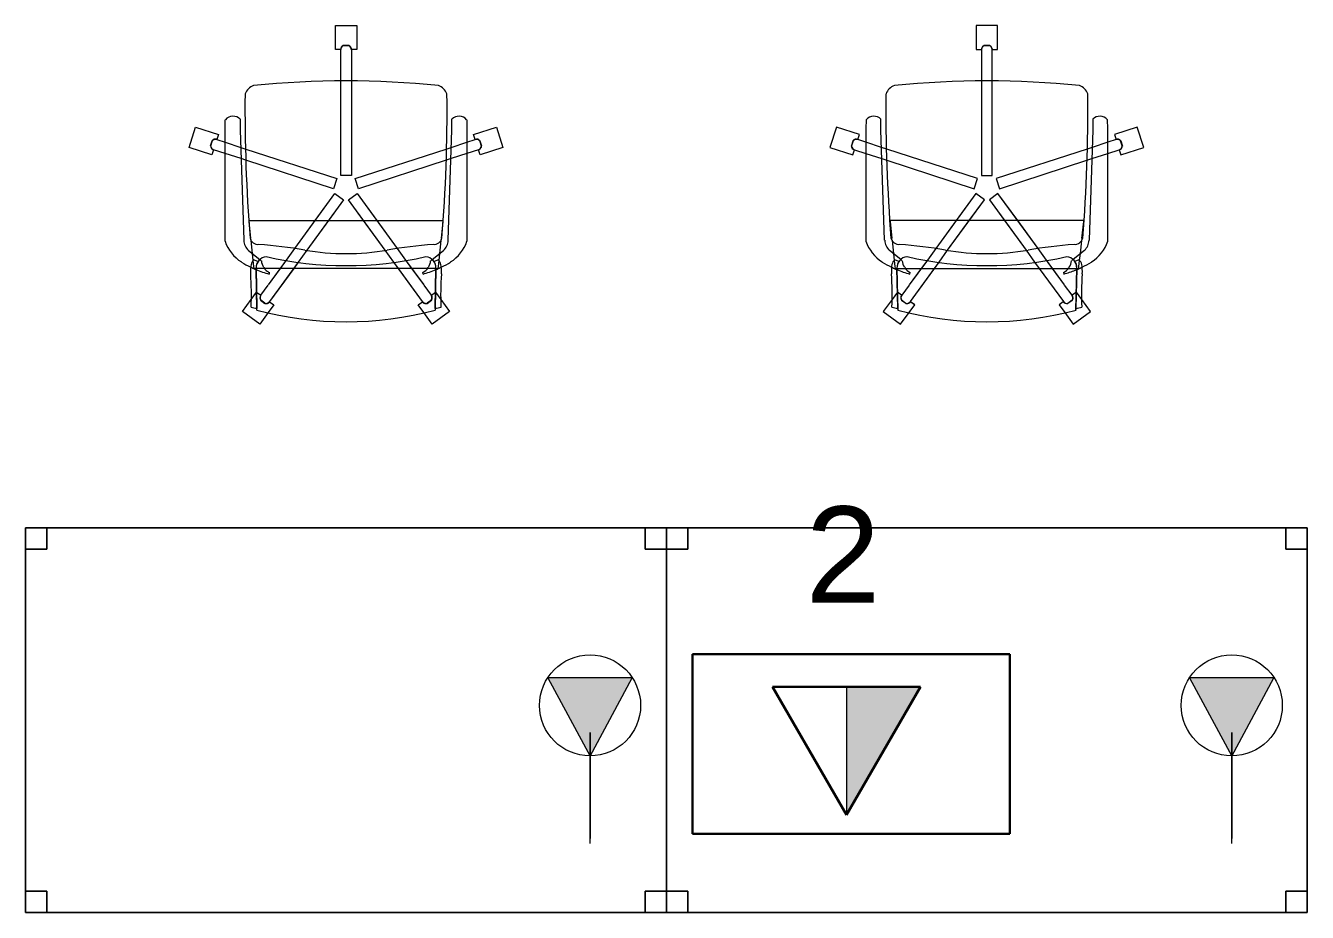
# Model space of a CAD drawing. Header units: inches. Extents: x 385 to 2249, y -1781 to -36.
# Drawn here: x 1977.8 to 2097.8, y -1658.7 to -1575.7 of the extents above; entities that cross this region are included whole.
import ezdxf

# ---------------------------------------------------------------- set-up
doc = ezdxf.new("R2010")
doc.units = ezdxf.units.IN
doc.header["$MEASUREMENT"] = 0
doc.layers.add('A-ANNO-NOTE', color=131, linetype='Continuous', lineweight=30)
doc.layers.add('I-FURN', color=30, linetype='Continuous', lineweight=9)
doc.styles.add('Swis721 Lt BT', font='swissl.ttf', dxfattribs={"height": 9})

# ---------------------------------------------------------------- blocks, each defined once
blk = doc.blocks.new('F-Haworth_Chair_X99-Seminar - X99 Advanced Seminar Chair-V57-Level 5 POWER _ SIGNAL')
at = {"layer": 'I-FURN'}
for p, q in [((-1, 15.13), (1, 15.13)), ((-1, 12.88), (-1, 15.13)), ((-1, 15.13), (1, 15.13)), ((-1, 12.88), (-1, 15.13)), ((1, 15.13), (1, 12.88)), ((1, 15.13), (1, 12.88)), ((0.26, 13.26), (-0.26, 13.26)), ((0.26, 13.26), (-0.26, 13.26)), ((-0.25, 13.25), (0.25, 13.25)), ((-0.25, 13.25), (0.25, 13.25)), ((-0.52, 12.88), (-1, 12.88)), ((-0.52, 12.88), (-1, 12.88)), ((-0.5, 9.91), (-0.5, 12.88)), ((-0.5, 9.91), (-0.5, 12.88)), ((0.5, 12.88), (0.5, 9.91)), ((0.5, 12.88), (0.5, 9.91)), ((1, 12.88), (0.52, 12.88)), ((1, 12.88), (0.52, 12.88)), ((-0.5, 1.08), (-0.5, 9.91)), ((-0.5, 1.08), (-0.5, 9.91)), ((0.5, 9.91), (0.5, 1.08)), ((0.5, 9.91), (0.5, 1.08)), ((-11.32, 5.48), (-11.3, 6.32)), ((-9.92, 6.36), (-9.92, 5.36)), ((9.92, 5.36), (9.92, 6.36)), ((11.3, 6.32), (11.32, 5.48)), ((-14.69, 3.72), (-14.08, 5.62)), ((-14.69, 3.72), (-14.08, 5.62)), ((-14.08, 5.62), (-11.94, 4.93)), ((-14.08, 5.62), (-11.94, 4.93)), ((-11.94, 4.93), (-12.09, 4.47)), ((-11.94, 4.93), (-12.09, 4.47)), ((-11.32, -5.06), (-11.32, 5.48)), ((-9.92, 5.36), (-9.57, -4.97)), ((9.57, -4.97), (9.92, 5.36)), ((11.32, 5.48), (11.32, -5.06)), ((11.94, 4.93), (14.08, 5.62)), ((11.94, 4.93), (14.08, 5.62)), ((12.09, 4.47), (11.94, 4.93)), ((12.09, 4.47), (11.94, 4.93)), ((14.08, 5.62), (14.69, 3.72)), ((14.08, 5.62), (14.69, 3.72)), ((-12.55, 3.03), (-14.69, 3.72)), ((-12.55, 3.03), (-14.69, 3.72)), ((-12.53, 4.34), (-12.69, 3.85)), ((-12.53, 4.34), (-12.69, 3.85)), ((-12.68, 3.86), (-12.52, 4.33)), ((-12.68, 3.86), (-12.52, 4.33)), ((-12.09, 4.45), (-11.32, 4.21)), ((-12.09, 4.45), (-11.32, 4.21)), ((-11.32, 4.21), (-9.86, 3.73)), ((-11.32, 4.21), (-9.86, 3.73)), ((-9.86, 3.73), (-9.38, 3.57)), ((-9.86, 3.73), (-9.38, 3.57)), ((9.38, 3.57), (9.86, 3.73)), ((9.38, 3.57), (9.86, 3.73)), ((9.86, 3.73), (11.32, 4.21)), ((9.86, 3.73), (11.32, 4.21)), ((11.32, 4.21), (12.09, 4.45)), ((11.32, 4.21), (12.09, 4.45)), ((12.52, 4.33), (12.68, 3.86)), ((12.52, 4.33), (12.68, 3.86)), ((12.69, 3.85), (12.53, 4.34)), ((12.69, 3.85), (12.53, 4.34)), ((14.69, 3.72), (12.55, 3.03)), ((14.69, 3.72), (12.55, 3.03)), ((-12.4, 3.49), (-12.55, 3.03)), ((-12.4, 3.49), (-12.55, 3.03)), ((-11.32, 3.15), (-12.4, 3.5)), ((-11.32, 3.15), (-12.4, 3.5)), ((-9.83, 2.67), (-11.32, 3.15)), ((-9.83, 2.67), (-11.32, 3.15)), ((-9.37, 2.52), (-9.83, 2.67)), ((-9.37, 2.52), (-9.83, 2.67)), ((-9.38, 3.57), (-0.87, 0.81)), ((-9.38, 3.57), (-0.87, 0.81)), ((-1.18, -0.14), (-9.37, 2.52)), ((-1.18, -0.14), (-9.37, 2.52)), ((0.87, 0.81), (9.38, 3.57)), ((0.87, 0.81), (9.38, 3.57)), ((9.37, 2.52), (1.18, -0.14)), ((9.37, 2.52), (1.18, -0.14)), ((9.83, 2.67), (9.37, 2.52)), ((9.83, 2.67), (9.37, 2.52)), ((11.32, 3.15), (9.83, 2.67)), ((11.32, 3.15), (9.83, 2.67)), ((12.4, 3.5), (11.32, 3.15)), ((12.4, 3.5), (11.32, 3.15)), ((12.55, 3.03), (12.4, 3.49)), ((12.55, 3.03), (12.4, 3.49)), ((-0.87, 0.81), (-1.18, -0.14)), ((-0.87, 0.81), (-1.18, -0.14)), ((0.5, 1.08), (-0.5, 1.08)), ((0.5, 1.08), (-0.5, 1.08)), ((1.18, -0.14), (0.87, 0.81)), ((1.18, -0.14), (0.87, 0.81)), ((-4.79, -5.75), (-1.04, -0.58)), ((-0.23, -1.17), (-3.68, -5.91)), ((-2.89, -3.12), (-1.04, -0.58)), ((-0.23, -1.17), (-1.65, -3.12)), ((-1.04, -0.58), (-0.23, -1.17)), ((-1.04, -0.58), (-0.23, -1.17)), ((0.23, -1.17), (1.04, -0.58)), ((0.23, -1.17), (1.04, -0.58)), ((1.65, -3.12), (0.23, -1.17)), ((3.68, -5.91), (0.23, -1.17)), ((1.04, -0.58), (2.89, -3.12)), ((1.04, -0.58), (4.79, -5.75)), ((-9.07, -3.12), (-2.89, -3.12)), ((-9.07, -3.2), (-9.07, -3.12)), ((-8.9, -4.8), (-9.07, -3.2)), ((-4.79, -5.75), (-2.89, -3.12)), ((-1.65, -3.12), (-3.68, -5.91)), ((-2.89, -3.12), (-1.65, -3.12)), ((-1.65, -3.12), (1.65, -3.12)), ((1.65, -3.12), (2.89, -3.12)), ((3.68, -5.91), (1.65, -3.12)), ((2.89, -3.12), (9.07, -3.12)), ((2.89, -3.12), (4.79, -5.75)), ((9.07, -3.2), (8.9, -4.8)), ((9.07, -3.12), (9.07, -3.2)), ((-9.13, -5.92), (-8.07, -6.77)), ((-8.88, -4.99), (-8.89, -4.91)), ((-8.75, -6.22), (-8.88, -4.99)), ((-5.57, -6.82), (-4.79, -5.75)), ((-5.57, -6.82), (-4.79, -5.75)), ((-3.68, -5.91), (-4.47, -7.01)), ((-3.68, -5.91), (-4.47, -7.01)), ((4.47, -7.01), (3.68, -5.91)), ((4.47, -7.01), (3.68, -5.91)), ((4.79, -5.75), (5.57, -6.82)), ((4.79, -5.75), (5.57, -6.82)), ((8.07, -6.77), (9.13, -5.92)), ((8.88, -4.99), (8.75, -6.22)), ((8.89, -4.91), (8.88, -4.99)), ((-8.68, -6.87), (-8.75, -6.22)), ((-8.62, -7.42), (-8.68, -6.87)), ((-8.61, -6.81), (-8.23, -6.95)), ((-8.03, -6.81), (-7.95, -6.87)), ((-7.27, -9.15), (-5.57, -6.82)), ((-4.47, -7.01), (-7.16, -10.71)), ((-6.14, -7.6), (-5.57, -6.82)), ((-4.47, -7.01), (-4.9, -7.6)), ((4.9, -7.6), (4.47, -7.01)), ((7.16, -10.71), (4.47, -7.01)), ((5.57, -6.82), (6.14, -7.6)), ((5.57, -6.82), (7.27, -9.15)), ((7.95, -6.87), (8.03, -6.81)), ((8.23, -6.95), (8.61, -6.81)), ((8.68, -6.87), (8.62, -7.42)), ((8.75, -6.22), (8.68, -6.87)), ((-8.6, -7.6), (-8.62, -7.43)), ((-8.49, -7.6), (-8.56, -7.6)), ((-8.42, -7.57), (-8.34, -11.37)), ((-8.34, -11.52), (-8.42, -7.57)), ((-7.65, -7.6), (-8.4, -7.6)), ((-6.14, -7.6), (-7.65, -7.6)), ((-7.27, -9.15), (-6.14, -7.6)), ((-7.18, -7.99), (-7.21, -8.13)), ((-4.9, -7.6), (-7.16, -10.71)), ((-4.9, -7.6), (-6.14, -7.6)), ((4.9, -7.6), (-4.9, -7.6)), ((6.14, -7.6), (4.9, -7.6)), ((7.16, -10.71), (4.9, -7.6)), ((7.65, -7.6), (6.14, -7.6)), ((6.14, -7.6), (7.27, -9.15)), ((7.21, -8.13), (7.18, -7.99)), ((8.09, -7.6), (7.65, -7.6)), ((8.4, -7.6), (8.13, -7.6)), ((8.34, -11.37), (8.42, -7.57)), ((8.42, -7.57), (8.34, -11.52)), ((8.56, -7.6), (8.49, -7.6)), ((8.62, -7.43), (8.6, -7.6)), ((-7.97, -10.12), (-7.28, -9.17)), ((-7.97, -10.12), (-7.28, -9.17)), ((7.28, -9.17), (7.97, -10.12)), ((7.28, -9.17), (7.97, -10.12)), ((-9.7, -11.65), (-8.88, -10.52)), ((-9.7, -11.65), (-8.88, -10.52)), ((-8.88, -10.52), (-8.38, -9.83)), ((-8.88, -10.52), (-8.38, -9.83)), ((-8.38, -9.83), (-7.99, -10.11)), ((-8.38, -9.83), (-7.99, -10.11)), ((-8, -10.58), (-7.59, -10.88)), ((-8, -10.58), (-7.59, -10.88)), ((-7.59, -10.87), (-7.99, -10.57)), ((-7.59, -10.87), (-7.99, -10.57)), ((-7.15, -10.72), (-6.76, -11)), ((-7.15, -10.72), (-6.76, -11)), ((6.76, -11), (7.15, -10.72)), ((6.76, -11), (7.15, -10.72)), ((7.99, -10.57), (7.59, -10.87)), ((7.99, -10.57), (7.59, -10.87)), ((7.59, -10.88), (8, -10.58)), ((7.59, -10.88), (8, -10.58)), ((7.99, -10.11), (8.38, -9.83)), ((7.99, -10.11), (8.38, -9.83)), ((8.38, -9.83), (8.88, -10.52)), ((8.38, -9.83), (8.88, -10.52)), ((8.88, -10.52), (9.7, -11.65)), ((8.88, -10.52), (9.7, -11.65)), ((-8.08, -12.82), (-9.7, -11.65)), ((-8.08, -12.82), (-9.7, -11.65)), ((-7.29, -11.74), (-8.08, -12.82)), ((-7.29, -11.74), (-8.08, -12.82)), ((-6.76, -11), (-7.29, -11.74)), ((-6.76, -11), (-7.29, -11.74)), ((7.29, -11.74), (6.76, -11)), ((7.29, -11.74), (6.76, -11)), ((8.08, -12.82), (7.29, -11.74)), ((8.08, -12.82), (7.29, -11.74)), ((9.7, -11.65), (8.08, -12.82)), ((9.7, -11.65), (8.08, -12.82))]:
    blk.add_line(p, q, dxfattribs=at)
for centre, radius, start, end in [((-0.11, 12.88), 0.407, 111.1651, 180.8349), ((-0.11, 12.88), 0.407, 111.1651, 180.8349), ((-0.09, 12.88), 0.406, 112.6199, 180), ((-0.09, 12.88), 0.406, 126.0959, 166.524), ((-0.09, 12.88), 0.406, 112.6199, 126.0959), ((0.09, 12.88), 0.406, 53.9041, 67.3801), ((0.09, 12.88), 0.406, 0, 67.3801), ((0.11, 12.88), 0.407, 359.1651, 68.8349), ((0.11, 12.88), 0.407, 359.1651, 68.8349), ((0.09, 12.88), 0.406, 0, 53.9041), ((-0.09, 12.88), 0.406, 166.524, 180), ((0, -75.01), 84.96, 84.1475, 95.8525), ((-8.21, 8.28), 1.31, 110.0433, 159.9567), ((144.06, 7.32), 153.52, 179.4749, 184.5213), ((8.21, 8.28), 1.31, 20.0433, 69.9567), ((-144.06, 7.32), 153.52, 355.4787, 0.5251), ((-10.58, 5.68), 0.956, 45.8901, 138.1099), ((10.58, 5.68), 0.956, 41.8901, 134.1099), ((-12.28, 3.88), 0.407, 183.1651, 211.033), ((-12.28, 3.88), 0.407, 183.1651, 252.8349), ((-12.27, 3.89), 0.406, 184.6199, 198.0959), ((-12.27, 3.89), 0.406, 184.6199, 252), ((-12.27, 3.89), 0.406, 198.0959, 238.524), ((-12.28, 3.88), 0.407, 211.033, 224.967), ((-12.22, 4.09), 0.407, 85.0991, 140.8349), ((-12.22, 4.09), 0.407, 71.1651, 140.8349), ((-12.22, 4.07), 0.406, 85.476, 139.3801), ((-12.22, 4.07), 0.406, 72, 139.3801), ((-12.22, 4.09), 0.407, 71.1651, 85.0991), ((-12.22, 4.07), 0.406, 72, 85.476), ((12.22, 4.09), 0.407, 39.1651, 108.8349), ((12.22, 4.09), 0.407, 39.1651, 108.8349), ((12.22, 4.07), 0.406, 94.524, 108), ((12.22, 4.07), 0.406, 40.6199, 108), ((12.22, 4.07), 0.406, 81.0479, 94.524), ((12.22, 4.07), 0.406, 40.6199, 81.0479), ((12.27, 3.89), 0.406, 288, 355.3801), ((12.28, 3.88), 0.407, 287.1651, 356.8349), ((12.27, 3.89), 0.406, 288, 341.9041), ((12.28, 3.88), 0.407, 315.033, 328.967), ((12.28, 3.88), 0.407, 328.967, 342.9009), ((12.27, 3.89), 0.406, 341.9041, 355.3801), ((12.28, 3.88), 0.407, 342.9009, 356.8349), ((-12.28, 3.88), 0.407, 224.967, 252.8349), ((-12.27, 3.89), 0.406, 238.524, 252), ((12.28, 3.88), 0.407, 287.1651, 315.033), ((-8.24, -4.59), 0.763, 194.2338, 275.7662), ((8.24, -4.59), 0.763, 264.2338, 345.7662), ((-7.87, -3.92), 3.63, 198.1789, 238.0478), ((-8.18, -4.9), 1.39, 182.8013, 227.1078), ((-11.32, -48.08), 42.84, 79.9767, 85.7699), ((0, 15.97), 22.19, 259.9767, 280.0233), ((11.32, -48.08), 42.84, 94.2301, 100.0233), ((8.18, -4.9), 1.39, 312.8922, 357.1987), ((7.87, -3.92), 3.63, 301.9522, 341.8211), ((-4.71, 1.15), 9.61, 238.0478, 243.9964), ((-8.28, -7.33), 0.613, 122.5427, 170.0936), ((-7.37, -7.55), 1.05, 95.9554, 181.1786), ((-7.37, -7.55), 1.05, 145.2002, 181.1786), ((-6.55, -6.76), 1.38, 185.0878, 212.4248), ((0, 26.49), 33.83, 257.2285, 282.7715), ((7.37, -7.55), 1.05, 358.8214, 84.0446), ((6.55, -6.76), 1.38, 327.5752, 354.9122), ((7.37, -7.55), 1.05, 358.8214, 34.7998), ((8.28, -7.33), 0.613, 9.9064, 57.4573), ((4.71, 1.15), 9.61, 296.0036, 301.9522), ((-5.2, -7.86), 3.74, 170.0936, 184.0143), ((-36.06, -10.03), 27.2, 357.4882, 4.0143), ((-4.71, 1.15), 9.61, 243.9964, 246.4906), ((-4.71, 1.15), 9.61, 246.6393, 247.073), ((-4.71, 1.15), 9.61, 247.2631, 254.9334), ((-6.55, -6.76), 1.38, 214.0187, 228.4842), ((-6.55, -6.76), 1.38, 228.4842, 242.9497), ((6.55, -6.76), 1.38, 297.0503, 325.9813), ((4.71, 1.15), 9.61, 285.0666, 292.7369), ((4.71, 1.15), 9.61, 292.927, 293.3607), ((4.71, 1.15), 9.61, 293.5094, 296.0036), ((36.06, -10.03), 27.2, 175.9857, 182.5118), ((5.2, -7.86), 3.74, 355.9857, 9.9064), ((-7.66, -10.36), 0.407, 143.1651, 212.8349), ((-7.66, -10.36), 0.407, 143.1651, 212.8349), ((-7.64, -10.36), 0.406, 144, 211.3801), ((-7.64, -10.36), 0.406, 144, 184.4281), ((-7.64, -10.36), 0.406, 184.4281, 211.3801), ((-7.49, -10.47), 0.406, 256.6199, 324), ((-7.48, -10.49), 0.407, 255.1651, 324.8349), ((-7.49, -10.47), 0.406, 297.0479, 324), ((-7.48, -10.49), 0.407, 296.967, 324.8349), ((7.48, -10.49), 0.407, 215.1651, 284.8349), ((7.48, -10.49), 0.407, 215.1651, 243.033), ((7.49, -10.47), 0.406, 216, 242.9521), ((7.49, -10.47), 0.406, 216, 242.9521), ((7.64, -10.36), 0.406, 328.6199, 36), ((7.64, -10.36), 0.406, 22.524, 36), ((7.66, -10.36), 0.407, 327.1651, 36.8349), ((7.66, -10.36), 0.407, 355.033, 36.8349), ((7.64, -10.36), 0.406, 328.6199, 355.5719), ((7.66, -10.36), 0.407, 327.1651, 341.0991), ((7.64, -10.36), 0.406, 9.0479, 22.524), ((7.64, -10.36), 0.406, 355.5719, 9.0479), ((7.66, -10.36), 0.407, 341.0991, 355.033), ((0, 20.73), 33.17, 254.4478, 255.4234), ((0, 20.29), 32.89, 255.304, 284.6925), ((-7.48, -10.49), 0.407, 255.1651, 296.967), ((-7.49, -10.47), 0.406, 256.6199, 283.5719), ((-7.49, -10.47), 0.406, 283.5719, 297.0479), ((7.48, -10.49), 0.407, 243.033, 256.967), ((7.49, -10.47), 0.406, 242.9521, 256.4281), ((7.49, -10.47), 0.406, 242.9521, 256.4281), ((7.48, -10.49), 0.407, 256.967, 284.8349), ((7.49, -10.47), 0.406, 256.4281, 283.3801), ((7.49, -10.47), 0.406, 256.4281, 269.9041), ((7.49, -10.47), 0.406, 269.9041, 283.3801), ((0, 20.73), 33.17, 284.5766, 285.5522)]:
    blk.add_arc(centre, radius, start, end, dxfattribs=at)
blk = doc.blocks.new('F-Haworth_Chair_X99-Seminar - X99 Advanced Seminar Chair-V59-Level 5 POWER _ SIGNAL')
at = {"layer": 'I-FURN'}
for p, q in [((-8.08, 12.82), (-9.7, 11.65)), ((-8.08, 12.82), (-9.7, 11.65)), ((-7.29, 11.74), (-8.08, 12.82)), ((-7.29, 11.74), (-8.08, 12.82)), ((8.08, 12.82), (7.29, 11.74)), ((8.08, 12.82), (7.29, 11.74)), ((9.7, 11.65), (8.08, 12.82)), ((9.7, 11.65), (8.08, 12.82)), ((-9.7, 11.65), (-8.88, 10.52)), ((-9.7, 11.65), (-8.88, 10.52)), ((-8.34, 11.52), (-8.42, 7.57)), ((-8.42, 7.57), (-8.34, 11.37)), ((-8, 10.58), (-7.59, 10.88)), ((-8, 10.58), (-7.59, 10.88)), ((-7.59, 10.87), (-7.99, 10.57)), ((-7.59, 10.87), (-7.99, 10.57)), ((-6.76, 11), (-7.29, 11.74)), ((-6.76, 11), (-7.29, 11.74)), ((-7.15, 10.72), (-6.76, 11)), ((-7.15, 10.72), (-6.76, 11)), ((7.29, 11.74), (6.76, 11)), ((7.29, 11.74), (6.76, 11)), ((6.76, 11), (6.77, 11)), ((6.76, 11), (7.15, 10.72)), ((6.77, 11), (7.15, 10.72)), ((7.59, 10.88), (8, 10.58)), ((7.59, 10.88), (8, 10.58)), ((7.99, 10.57), (7.59, 10.87)), ((7.99, 10.57), (7.59, 10.87)), ((8.42, 7.57), (8.34, 11.52)), ((8.34, 11.37), (8.42, 7.57)), ((8.88, 10.52), (9.7, 11.65)), ((8.88, 10.52), (9.7, 11.65)), ((-8.88, 10.52), (-8.38, 9.83)), ((-8.88, 10.52), (-8.38, 9.83)), ((-8.38, 9.83), (-7.99, 10.11)), ((-8.38, 9.83), (-7.99, 10.11)), ((-7.97, 10.12), (-7.28, 9.17)), ((-7.97, 10.12), (-7.28, 9.17)), ((-4.9, 7.6), (-7.16, 10.71)), ((-4.47, 7.01), (-7.16, 10.71)), ((7.16, 10.71), (4.47, 7.01)), ((7.16, 10.71), (4.9, 7.6)), ((7.28, 9.17), (7.97, 10.12)), ((7.28, 9.17), (7.97, 10.12)), ((7.99, 10.11), (8.38, 9.83)), ((7.99, 10.11), (8.38, 9.83)), ((8.38, 9.83), (8.88, 10.52)), ((8.38, 9.83), (8.88, 10.52)), ((-7.27, 9.15), (-6.14, 7.6)), ((-7.27, 9.15), (-5.57, 6.82)), ((5.57, 6.82), (7.27, 9.15)), ((6.14, 7.6), (7.27, 9.15)), ((-8.62, 7.42), (-8.68, 6.87)), ((-8.6, 7.6), (-8.62, 7.43)), ((-8.49, 7.6), (-8.56, 7.6)), ((-7.65, 7.6), (-8.4, 7.6)), ((-6.14, 7.6), (-7.65, 7.6)), ((-7.18, 7.99), (-7.21, 8.13)), ((-4.9, 7.6), (-6.14, 7.6)), ((-6.14, 7.6), (-5.57, 6.82)), ((4.9, 7.6), (-4.9, 7.6)), ((-4.47, 7.01), (-4.9, 7.6)), ((4.9, 7.6), (4.47, 7.01)), ((6.14, 7.6), (4.9, 7.6)), ((5.57, 6.82), (6.14, 7.6)), ((7.65, 7.6), (6.14, 7.6)), ((7.21, 8.13), (7.18, 7.99)), ((8.4, 7.6), (7.65, 7.6)), ((8.56, 7.6), (8.49, 7.6)), ((8.62, 7.43), (8.6, 7.6)), ((8.68, 6.87), (8.62, 7.42)), ((-9.13, 5.92), (-8.07, 6.77)), ((-8.75, 6.22), (-8.88, 4.99)), ((-8.68, 6.87), (-8.75, 6.22)), ((-8.61, 6.81), (-8.23, 6.95)), ((-8.03, 6.81), (-7.95, 6.87)), ((-5.57, 6.82), (-4.79, 5.75)), ((-5.57, 6.82), (-4.79, 5.75)), ((-3.68, 5.91), (-4.47, 7.01)), ((-3.68, 5.91), (-4.47, 7.01)), ((4.47, 7.01), (3.68, 5.91)), ((4.47, 7.01), (3.68, 5.91)), ((4.79, 5.75), (5.57, 6.82)), ((4.79, 5.75), (5.57, 6.82)), ((7.95, 6.87), (8.03, 6.81)), ((8.07, 6.77), (9.13, 5.92)), ((8.23, 6.95), (8.61, 6.81)), ((8.75, 6.22), (8.68, 6.87)), ((8.88, 4.99), (8.75, 6.22)), ((-11.32, 5.06), (-11.32, -5.48)), ((-9.92, -5.36), (-9.57, 4.97)), ((-8.9, 4.8), (-9.07, 3.2)), ((-8.88, 4.99), (-8.89, 4.91)), ((-4.79, 5.75), (-2.89, 3.12)), ((-4.79, 5.75), (-1.04, 0.58)), ((-1.65, 3.12), (-3.68, 5.91)), ((-0.23, 1.17), (-3.68, 5.91)), ((3.68, 5.91), (0.23, 1.17)), ((1.04, 0.58), (4.79, 5.75)), ((3.68, 5.91), (1.65, 3.12)), ((2.89, 3.12), (4.79, 5.75)), ((8.89, 4.91), (8.88, 4.99)), ((9.07, 3.2), (8.9, 4.8)), ((9.57, 4.97), (9.92, -5.36)), ((11.32, -5.48), (11.32, 5.06)), ((-9.07, 3.2), (-9.07, 3.12)), ((-9.07, 3.12), (-2.89, 3.12)), ((-2.89, 3.12), (-1.65, 3.12)), ((-2.89, 3.12), (-1.04, 0.58)), ((-1.65, 3.12), (1.65, 3.12)), ((-0.23, 1.17), (-1.65, 3.12)), ((1.65, 3.12), (0.23, 1.17)), ((1.04, 0.58), (2.89, 3.12)), ((1.65, 3.12), (2.89, 3.12)), ((2.89, 3.12), (9.07, 3.12)), ((9.07, 3.12), (9.07, 3.2)), ((-1.18, 0.14), (-9.37, -2.52)), ((-1.18, 0.14), (-9.37, -2.52)), ((-0.87, -0.81), (-1.18, 0.14)), ((-0.87, -0.81), (-1.18, 0.14)), ((-1.04, 0.58), (-0.23, 1.17)), ((-1.04, 0.58), (-0.23, 1.17)), ((0.23, 1.17), (1.04, 0.58)), ((0.23, 1.17), (1.04, 0.58)), ((1.18, 0.14), (0.87, -0.81)), ((1.18, 0.14), (0.87, -0.81)), ((9.37, -2.52), (1.18, 0.14)), ((9.37, -2.52), (1.18, 0.14)), ((-9.38, -3.57), (-0.87, -0.81)), ((-9.38, -3.57), (-0.87, -0.81)), ((-0.5, -1.08), (-0.5, -9.91)), ((0.5, -1.08), (-0.5, -1.08)), ((-0.5, -1.08), (-0.5, -9.91)), ((0.5, -1.08), (-0.5, -1.08)), ((0.5, -9.91), (0.5, -1.08)), ((0.5, -9.91), (0.5, -1.08)), ((0.87, -0.81), (9.38, -3.57)), ((0.87, -0.81), (9.38, -3.57)), ((-12.55, -3.03), (-14.69, -3.72)), ((-12.55, -3.03), (-14.69, -3.72)), ((-12.4, -3.49), (-12.55, -3.03)), ((-12.4, -3.49), (-12.55, -3.03)), ((-11.32, -3.15), (-12.4, -3.5)), ((-11.32, -3.15), (-12.4, -3.5)), ((-9.83, -2.67), (-11.32, -3.15)), ((-9.83, -2.67), (-11.32, -3.15)), ((-9.86, -3.73), (-9.38, -3.57)), ((-9.86, -3.73), (-9.38, -3.57)), ((-9.37, -2.52), (-9.83, -2.67)), ((-9.37, -2.52), (-9.83, -2.67)), ((9.83, -2.67), (9.37, -2.52)), ((9.83, -2.67), (9.37, -2.52)), ((9.38, -3.57), (9.86, -3.73)), ((9.38, -3.57), (9.86, -3.73)), ((11.32, -3.15), (9.83, -2.67)), ((11.32, -3.15), (9.83, -2.67)), ((12.4, -3.5), (11.32, -3.15)), ((12.4, -3.5), (11.32, -3.15)), ((12.55, -3.03), (12.4, -3.49)), ((12.55, -3.03), (12.4, -3.49)), ((14.69, -3.72), (12.55, -3.03)), ((14.69, -3.72), (12.55, -3.03)), ((-14.69, -3.72), (-14.08, -5.62)), ((-14.69, -3.72), (-14.08, -5.62)), ((-12.53, -4.34), (-12.69, -3.85)), ((-12.53, -4.34), (-12.69, -3.85)), ((-12.68, -3.86), (-12.52, -4.33)), ((-12.68, -3.86), (-12.52, -4.33)), ((-12.09, -4.45), (-11.32, -4.21)), ((-12.09, -4.45), (-11.32, -4.21)), ((-11.94, -4.93), (-12.09, -4.47)), ((-11.94, -4.93), (-12.09, -4.47)), ((-11.32, -4.21), (-9.86, -3.73)), ((-11.32, -4.21), (-9.86, -3.73)), ((9.86, -3.73), (11.32, -4.21)), ((9.86, -3.73), (11.32, -4.21)), ((11.32, -4.21), (12.09, -4.45)), ((11.32, -4.21), (12.09, -4.45)), ((12.09, -4.47), (11.94, -4.93)), ((12.09, -4.47), (11.94, -4.93)), ((12.52, -4.33), (12.68, -3.86)), ((12.52, -4.33), (12.68, -3.86)), ((12.69, -3.85), (12.53, -4.34)), ((12.69, -3.85), (12.53, -4.34)), ((14.08, -5.62), (14.69, -3.72)), ((14.08, -5.62), (14.69, -3.72)), ((-14.08, -5.62), (-11.94, -4.93)), ((-14.08, -5.62), (-11.94, -4.93)), ((-11.32, -5.48), (-11.3, -6.32)), ((-9.92, -6.36), (-9.92, -5.36)), ((9.92, -5.36), (9.92, -6.36)), ((11.3, -6.32), (11.32, -5.48)), ((11.94, -4.93), (14.08, -5.62)), ((11.94, -4.93), (14.08, -5.62)), ((-0.5, -9.91), (-0.5, -12.88)), ((-0.5, -9.91), (-0.5, -12.88)), ((0.5, -12.88), (0.5, -9.91)), ((0.5, -12.88), (0.5, -9.91)), ((-0.52, -12.88), (-1, -12.88)), ((-1, -12.88), (-1, -15.13)), ((-0.52, -12.88), (-1, -12.88)), ((-1, -12.88), (-1, -15.13)), ((1, -12.88), (0.52, -12.88)), ((1, -12.88), (0.52, -12.88)), ((1, -15.13), (1, -12.88)), ((1, -15.13), (1, -12.88)), ((0.26, -13.26), (-0.26, -13.26)), ((0.26, -13.26), (-0.26, -13.26)), ((-0.25, -13.25), (0.25, -13.25)), ((-0.25, -13.25), (0.25, -13.25)), ((-1, -15.13), (1, -15.13)), ((-1, -15.13), (1, -15.13))]:
    blk.add_line(p, q, dxfattribs=at)
for centre, radius, start, end in [((0, -20.29), 32.89, 75.3075, 104.696), ((-36.06, 10.03), 27.2, 355.9857, 2.5118), ((0, -20.73), 33.17, 104.5766, 105.5522), ((-7.48, 10.49), 0.407, 35.1651, 104.8349), ((-7.48, 10.49), 0.407, 35.1651, 104.8349), ((-7.49, 10.47), 0.406, 36, 103.3801), ((-7.49, 10.47), 0.406, 36, 103.3801), ((7.48, 10.49), 0.407, 75.1651, 144.8349), ((7.48, 10.49), 0.407, 103.033, 144.8349), ((7.49, 10.47), 0.406, 76.6199, 144), ((7.49, 10.47), 0.406, 117.0479, 130.524), ((7.49, 10.47), 0.406, 76.6199, 117.0479), ((7.48, 10.49), 0.407, 89.0991, 103.033), ((7.48, 10.49), 0.407, 75.1651, 89.0991), ((0, -20.73), 33.17, 74.4478, 75.4234), ((36.06, 10.03), 27.2, 177.4882, 184.0143), ((-7.66, 10.36), 0.407, 147.1651, 202.9009), ((-7.66, 10.36), 0.407, 147.1651, 216.8349), ((-7.64, 10.36), 0.406, 148.6199, 216), ((-7.64, 10.36), 0.406, 148.6199, 216), ((-7.66, 10.36), 0.407, 202.9009, 216.8349), ((7.49, 10.47), 0.406, 130.524, 144), ((7.64, 10.36), 0.406, 324, 31.3801), ((7.64, 10.36), 0.406, 324, 17.9041), ((7.66, 10.36), 0.407, 323.1651, 32.8349), ((7.64, 10.36), 0.406, 17.9041, 31.3801), ((7.66, 10.36), 0.407, 323.1651, 337.0991), ((7.66, 10.36), 0.407, 351.033, 32.8349), ((7.66, 10.36), 0.407, 337.0991, 351.033), ((-4.71, -1.15), 9.61, 116.0036, 121.9522), ((-5.2, 7.86), 3.74, 175.9857, 189.9064), ((-4.71, -1.15), 9.61, 113.5094, 116.0036), ((-8.28, 7.33), 0.613, 189.9064, 237.4573), ((-4.71, -1.15), 9.61, 112.927, 113.3607), ((-4.71, -1.15), 9.61, 111.8962, 112.7369), ((-7.37, 7.55), 1.05, 178.8214, 214.7998), ((-7.37, 7.55), 1.05, 178.8214, 264.0446), ((-4.71, -1.15), 9.61, 105.0666, 111.7653), ((-6.55, 6.76), 1.38, 147.5752, 174.9122), ((-6.55, 6.76), 1.38, 117.0503, 145.9813), ((0, -26.49), 33.83, 77.2285, 102.7715), ((6.55, 6.76), 1.38, 34.0187, 62.9497), ((4.71, -1.15), 9.61, 67.2631, 74.9334), ((7.37, 7.55), 1.05, 275.9554, 1.1786), ((6.55, 6.76), 1.38, 5.0878, 32.4248), ((7.37, 7.55), 1.05, 325.2002, 1.1786), ((4.71, -1.15), 9.61, 66.6393, 67.073), ((4.71, -1.15), 9.61, 63.9964, 66.4906), ((8.28, 7.33), 0.613, 302.5427, 350.0936), ((5.2, 7.86), 3.74, 350.0936, 4.0143), ((4.71, -1.15), 9.61, 58.0478, 63.9964), ((-7.87, 3.92), 3.63, 121.9522, 161.8211), ((0, -15.97), 22.19, 79.9767, 100.0233), ((7.87, 3.92), 3.63, 18.1789, 58.0478), ((-8.18, 4.9), 1.39, 132.8922, 177.1987), ((-8.24, 4.59), 0.763, 84.2338, 165.7662), ((-11.32, 48.08), 42.84, 274.2301, 280.0233), ((11.32, 48.08), 42.84, 259.9767, 265.7699), ((8.24, 4.59), 0.763, 14.2338, 95.7662), ((8.18, 4.9), 1.39, 2.8013, 47.1078), ((144.06, -7.32), 153.52, 175.4787, 180.5251), ((-144.06, -7.32), 153.52, 359.4749, 4.5213), ((-12.28, -3.88), 0.407, 107.1651, 176.8349), ((-12.28, -3.88), 0.407, 107.1651, 176.8349), ((-12.27, -3.89), 0.406, 108, 175.3801), ((-12.27, -3.89), 0.406, 121.476, 161.9041), ((-12.27, -3.89), 0.406, 108, 121.476), ((12.28, -3.88), 0.407, 3.1651, 72.8349), ((12.28, -3.88), 0.407, 3.1651, 72.8349), ((12.27, -3.89), 0.406, 45.0479, 72), ((12.27, -3.89), 0.406, 4.6199, 72), ((-12.27, -3.89), 0.406, 161.9041, 175.3801), ((-12.22, -4.09), 0.407, 219.1651, 288.8349), ((-12.22, -4.09), 0.407, 219.1651, 288.8349), ((-12.22, -4.07), 0.406, 220.6199, 274.524), ((-12.22, -4.07), 0.406, 220.6199, 288), ((-12.22, -4.07), 0.406, 274.524, 288), ((12.22, -4.07), 0.406, 252, 319.3801), ((12.22, -4.09), 0.407, 251.1651, 320.8349), ((12.22, -4.09), 0.407, 251.1651, 320.8349), ((12.22, -4.07), 0.406, 252, 265.476), ((12.22, -4.07), 0.406, 265.476, 305.9041), ((12.22, -4.07), 0.406, 305.9041, 319.3801), ((12.27, -3.89), 0.406, 4.6199, 45.0479), ((-10.58, -5.68), 0.956, 221.8901, 314.1099), ((10.58, -5.68), 0.956, 225.8901, 318.1099), ((-8.21, -8.28), 1.31, 200.0433, 249.9567), ((0, 75.01), 84.96, 264.1475, 275.8525), ((8.21, -8.28), 1.31, 290.0433, 339.9567), ((-0.11, -12.88), 0.407, 179.1651, 248.8349), ((-0.11, -12.88), 0.407, 179.1651, 248.8349), ((-0.09, -12.88), 0.406, 180, 193.476), ((-0.09, -12.88), 0.406, 180, 247.3801), ((-0.09, -12.88), 0.406, 193.476, 233.9041), ((0.09, -12.88), 0.406, 292.6199, 360), ((0.11, -12.88), 0.407, 291.1651, 0.8349), ((0.11, -12.88), 0.407, 291.1651, 0.8349), ((0.09, -12.88), 0.406, 306.0959, 346.524), ((0.09, -12.88), 0.406, 346.524, 360), ((-0.09, -12.88), 0.406, 233.9041, 247.3801), ((0.09, -12.88), 0.406, 292.6199, 306.0959)]:
    blk.add_arc(centre, radius, start, end, dxfattribs=at)
blk = doc.blocks.new('Rectangular Table - Rectangular Table-5809067-Level 5 POWER _ SIGNAL')
at = {"layer": 'I-FURN'}
for p, q in [((28, 18), (28, 16)), ((30, 18), (28, 18)), ((28, 18), (30, 18)), ((28, 16), (28, 18)), ((30, 16), (30, 18)), ((30, 18), (30, 16)), ((-28, 18), (-30, 18)), ((-30, 18), (-30, 16)), ((-30, 16), (-30, 18)), ((-30, 18), (-28, 18)), ((30, 18), (-30, 18)), ((-30, 18), (-30, -18)), ((-30, -18), (-30, 18)), ((-30, 18), (30, 18)), ((-28, 16), (-28, 18)), ((-28, 18), (-28, 16)), ((30, -18), (30, 18)), ((30, 18), (30, -18)), ((-30, 16), (-28, 16)), ((-28, 16), (-30, 16)), ((28, 16), (30, 16)), ((30, 16), (28, 16)), ((-28, -16), (-30, -16)), ((-30, -16), (-30, -18)), ((-30, -18), (-30, -16)), ((-30, -16), (-28, -16)), ((-28, -18), (-28, -16)), ((-28, -16), (-28, -18)), ((30, -16), (28, -16)), ((28, -16), (28, -18)), ((28, -18), (28, -16)), ((28, -16), (30, -16)), ((30, -18), (30, -16)), ((30, -16), (30, -18)), ((-30, -18), (-28, -18)), ((-28, -18), (-30, -18)), ((-30, -18), (30, -18)), ((30, -18), (-30, -18)), ((28, -18), (30, -18)), ((30, -18), (28, -18))]:
    blk.add_line(p, q, dxfattribs=at)
blk = doc.blocks.new('Rectangular Table - Rectangular Table-5809079-Level 5 POWER _ SIGNAL')
at = {"layer": 'I-FURN'}
for p, q in [((-28, 18), (-30, 18)), ((-30, 18), (-30, 16)), ((-30, 16), (-30, 18)), ((-30, 18), (-28, 18)), ((30, 18), (-30, 18)), ((-30, 18), (-30, -18)), ((-30, -18), (-30, 18)), ((-30, 18), (30, 18)), ((-28, 16), (-28, 18)), ((-28, 18), (-28, 16)), ((28, 18), (28, 16)), ((30, 18), (28, 18)), ((28, 18), (30, 18)), ((28, 16), (28, 18)), ((30, 16), (30, 18)), ((30, 18), (30, 16)), ((30, -18), (30, 18)), ((30, 18), (30, -18)), ((-30, 16), (-28, 16)), ((-28, 16), (-30, 16)), ((28, 16), (30, 16)), ((30, 16), (28, 16)), ((-28, -16), (-30, -16)), ((-30, -16), (-30, -18)), ((-30, -18), (-30, -16)), ((-30, -16), (-28, -16)), ((-28, -18), (-28, -16)), ((-28, -16), (-28, -18)), ((30, -16), (28, -16)), ((28, -16), (28, -18)), ((28, -18), (28, -16)), ((28, -16), (30, -16)), ((30, -18), (30, -16)), ((30, -16), (30, -18)), ((-30, -18), (-28, -18)), ((-28, -18), (-30, -18)), ((-30, -18), (30, -18)), ((30, -18), (-30, -18)), ((28, -18), (30, -18)), ((30, -18), (28, -18))]:
    blk.add_line(p, q, dxfattribs=at)

msp = doc.modelspace()

# ---------------------------------------------------------------- hatches: boundary and pattern name
at = {"layer": 'A-ANNO-NOTE', "lineweight": 9}
for points in [[(2030.67, -1644.09), (2034.62, -1636.77), (2026.72, -1636.77), (2029.45, -1641.83)], [(2090.75, -1644.09), (2094.7, -1636.77), (2086.8, -1636.77), (2089.53, -1641.83)], [(2054.69, -1649.6), (2061.62, -1637.6), (2054.69, -1637.6), (2054.69, -1641.83)]]:
    msp.add_hatch(color=256, dxfattribs=at).paths.add_polyline_path(points, flags=0)

# ---------------------------------------------------------------- linework, layer by layer
at = {"layer": 'A-ANNO-NOTE'}
for p, q in [((2040.25, -1634.55), (2069.97, -1634.55)), ((2040.25, -1651.36), (2040.25, -1634.55)), ((2069.97, -1634.55), (2069.97, -1651.36)), ((2047.76, -1637.6), (2061.62, -1637.6)), ((2054.69, -1649.6), (2047.76, -1637.6)), ((2061.62, -1637.6), (2054.69, -1649.6)), ((2069.97, -1651.36), (2040.25, -1651.36))]:
    msp.add_line(p, q, dxfattribs=at)
at = {"layer": 'A-ANNO-NOTE', "lineweight": 9}
for p, q in [((2034.62, -1636.77), (2026.72, -1636.77)), ((2026.72, -1636.77), (2030.67, -1644.09)), ((2030.67, -1644.09), (2034.62, -1636.77)), ((2094.7, -1636.77), (2086.8, -1636.77)), ((2086.8, -1636.77), (2090.75, -1644.09)), ((2090.75, -1644.09), (2094.7, -1636.77)), ((2054.69, -1637.6), (2054.69, -1649.6)), ((2054.69, -1649.6), (2061.62, -1637.6)), ((2061.62, -1637.6), (2054.69, -1637.6)), ((2030.67, -1641.9), (2030.67, -1651.8)), ((2030.67, -1641.9), (2030.67, -1647.08)), ((2030.67, -1652.27), (2030.67, -1641.9)), ((2090.75, -1641.9), (2090.75, -1651.8)), ((2090.75, -1641.9), (2090.75, -1647.08)), ((2090.75, -1652.27), (2090.75, -1641.9))]:
    msp.add_line(p, q, dxfattribs=at)
for centre in [(2030.67, -1639.35), (2090.75, -1639.35)]:
    msp.add_circle(centre, 4.73, dxfattribs=at)

# ---------------------------------------------------------------- block references
at = {"layer": 'I-FURN'}
for name, p in [('F-Haworth_Chair_X99-Seminar - X99 Advanced Seminar Chair-V57-Level 5 POWER _ SIGNAL', (2007.82, -1590.84)), ('Rectangular Table - Rectangular Table-5809067-Level 5 POWER _ SIGNAL', (2007.82, -1640.73))]:
    msp.add_blockref(name, p, dxfattribs=at)
at = {"layer": 'I-FURN', "rotation": 180}
for name, p in [('F-Haworth_Chair_X99-Seminar - X99 Advanced Seminar Chair-V59-Level 5 POWER _ SIGNAL', (2067.82, -1590.84)), ('Rectangular Table - Rectangular Table-5809079-Level 5 POWER _ SIGNAL', (2067.82, -1640.73))]:
    msp.add_blockref(name, p, dxfattribs=at)

# ---------------------------------------------------------------- texts
at = {"layer": 'A-ANNO-NOTE', "lineweight": 9, "insert": (2050.85, -1620.73), "char_height": 9, "width": 8.181, "attachment_point": 1, "style": 'Swis721 Lt BT'}
msp.add_mtext('2', dxfattribs=at)

doc.saveas('drawing.dxf')
